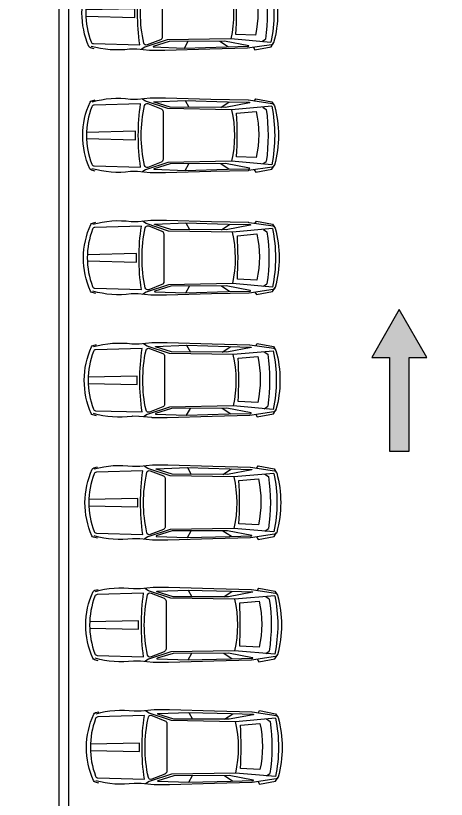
# Model space of a CAD drawing. Extents: x -30 to 1202, y 231 to 898.
# Drawn here: x 299.38 to 308.18, y 403.45 to 419.46 of the extents above; entities that cross this region are included whole.
import ezdxf

# ---------------------------------------------------------------- set-up
doc = ezdxf.new("R2010")
doc.units = 0
doc.header["$LTSCALE"] = 0.04
doc.layers.get('0').update_dxf_attribs({"linetype": 'CONTINUOUS'})
for name, color, linetype in [('0.5', 5, 'CONTINUOUS'), ('PISO', 1, 'CONTINUOUS'), ('PISOS', 1, 'CONTINUOUS')]:
    doc.layers.add(name, color=color, linetype=linetype)

# ---------------------------------------------------------------- blocks, each defined once
blk = doc.blocks.new('Aupln001')
for p, q in [((-2.821, 0.58), (-2.994, 0.694)), ((-2.093, 0.72), (-2.17, 0.582)), ((-3.678, 0.587), (-3.751, 0.537)), ((-3.678, -0.575), (-3.75, -0.526)), ((-2.821, -0.568), (-2.994, -0.682)), ((-2.093, -0.708), (-2.17, -0.571))]:
    blk.add_line(p, q)
for points in [[(-3.506, 0.706), (-3.537, 0.756), (-3.865, 0.694), (-3.918, 0.613, -0.296775), (-3.875, 0.651), (-3.386, 0.724, -0.031441), (-3.379, 0.725), (-2.615, 0.743, 0.001455), (-2.615, 0.743), (-1.694, 0.77, -0.007326), (-1.692, 0.77), (-1.386, 0.77, -0.025363), (-1.38, 0.77), (-1.12, 0.743, 0.024637), (-1.115, 0.743), (-0.986, 0.743, 0.032795), (-0.973, 0.743, -0.100755), (-0.189, 0.686)], [(-0.253, -0.723), (-0.177, -0.703, 0.226888), (-0.143, -0.674, 0.214205), (-0.149, 0.687, 0.224603), (-0.183, 0.716), (-0.253, 0.734)], [(-3.506, -0.695), (-3.537, -0.745), (-3.865, -0.683), (-3.918, -0.602, 0.296775), (-3.875, -0.64), (-3.386, -0.713, 0.031441), (-3.379, -0.714), (-2.615, -0.732, -0.001455), (-2.615, -0.732), (-1.694, -0.759, 0.007326), (-1.692, -0.759), (-1.386, -0.759, 0.025363), (-1.38, -0.758), (-1.12, -0.732, -0.024637), (-1.115, -0.732), (-0.986, -0.731, -0.032795), (-0.973, -0.732, 0.100755), (-0.189, -0.675)]]:
    blk.add_lwpolyline(points, format="xyb")
for points in [[(-3.862, 0.603), (-3.043, 0.531), (-1.74, 0.554), (-1.283, 0.705), (-1.209, 0.752)], [(-0.079, -0.058), (-1.081, -0.081), (-1.081, 0.092), (-0.079, 0.069)], [(-3.862, -0.592), (-3.043, -0.52), (-1.74, -0.543), (-1.283, -0.693), (-1.209, -0.741)]]:
    blk.add_lwpolyline(points)
for points in [[(-2.957, 0.695, -0.001613), (-2.958, 0.695), (-3.408, 0.684, 0.898845), (-3.409, 0.674), (-2.916, 0.579), (-1.785, 0.584), (-1.458, 0.686, 0.843434), (-1.459, 0.696), (-2.092, 0.72, 0.016499), (-2.095, 0.72)], [(-1.264, 0.62, 0.460891), (-1.334, 0.657), (-1.603, 0.551, 0.30819), (-1.642, 0.494), (-1.642, -0.482, 0.30819), (-1.603, -0.54), (-1.334, -0.646, 0.460891), (-1.264, -0.609, 0.109577)], [(-0.233, -0.616), (-1.183, -0.643, 0.072437), (-1.183, 0.654), (-0.233, 0.627, -0.304109), (-0.186, 0.593, -0.182739), (-0.186, -0.582, -0.304109)], [(-3.545, -0.447), (-3.146, -0.429, -0.030108), (-3.146, 0.459), (-3.545, 0.494, 0.109099)], [(-2.957, -0.683, 0.001613), (-2.958, -0.683), (-3.408, -0.673, -0.898845), (-3.409, -0.663), (-2.916, -0.568), (-1.785, -0.573), (-1.458, -0.675, -0.843434), (-1.459, -0.685), (-2.092, -0.708, -0.016499), (-2.095, -0.708)]]:
    blk.add_lwpolyline(points, format="xyb", close=True)
for centre, radius, start, end in [((-1.703, 0.006), 2.297, 164.6672, 195.3328), ((-1.004, 0.006), 2.92, 168.1984, 191.8016), ((-0.075, 0.009), 3.714, 171.8338, 188.2809), ((-0.749, -0.001), 2.352, 166.9232, 192.7419)]:
    blk.add_arc(centre, radius, start, end)
blk = doc.blocks.new('fl')
at = {"layer": 'PISOS'}
blk.add_hatch(color=9, dxfattribs=at).paths.add_polyline_path([(0, 0), (-0.563, -0.975), (-0.201, -0.975), (-0.201, -2.894), (0.201, -2.894), (0.201, -0.975), (0.563, -0.975)])
blk.add_lwpolyline([(-0.201, -0.975), (-0.201, -2.894), (0.201, -2.894), (0.201, -0.975), (0.563, -0.975), (0, 0), (-0.563, -0.975)], close=True, dxfattribs=at)

msp = doc.modelspace()

# ---------------------------------------------------------------- linework, layer by layer
at = {"layer": '0.5'}
msp.add_arc((241.645, 369.36), 80.587, 170.55784, 170.55784, dxfattribs=at)
at = {"layer": 'PISO'}
msp.add_line((300.461, 432.645), (300.461, 397.344), dxfattribs=at)
at = {"layer": 'PISO', "color": 1}
msp.add_line((300.261, 432.465), (300.261, 397.344), dxfattribs=at)

# ---------------------------------------------------------------- block references
at = {"layer": 'PISOS', "xscale": -1}
for p in [(300.734, 419.506), (300.75, 417.006), (300.765, 414.506), (300.781, 412.006), (300.796, 409.506), (300.812, 407.006), (300.827, 404.506)]:
    msp.add_blockref('Aupln001', p, dxfattribs=at)
at = {"layer": 'PISOS'}
msp.add_blockref('fl', (307.219, 413.454), dxfattribs=at)

doc.saveas('drawing.dxf')
